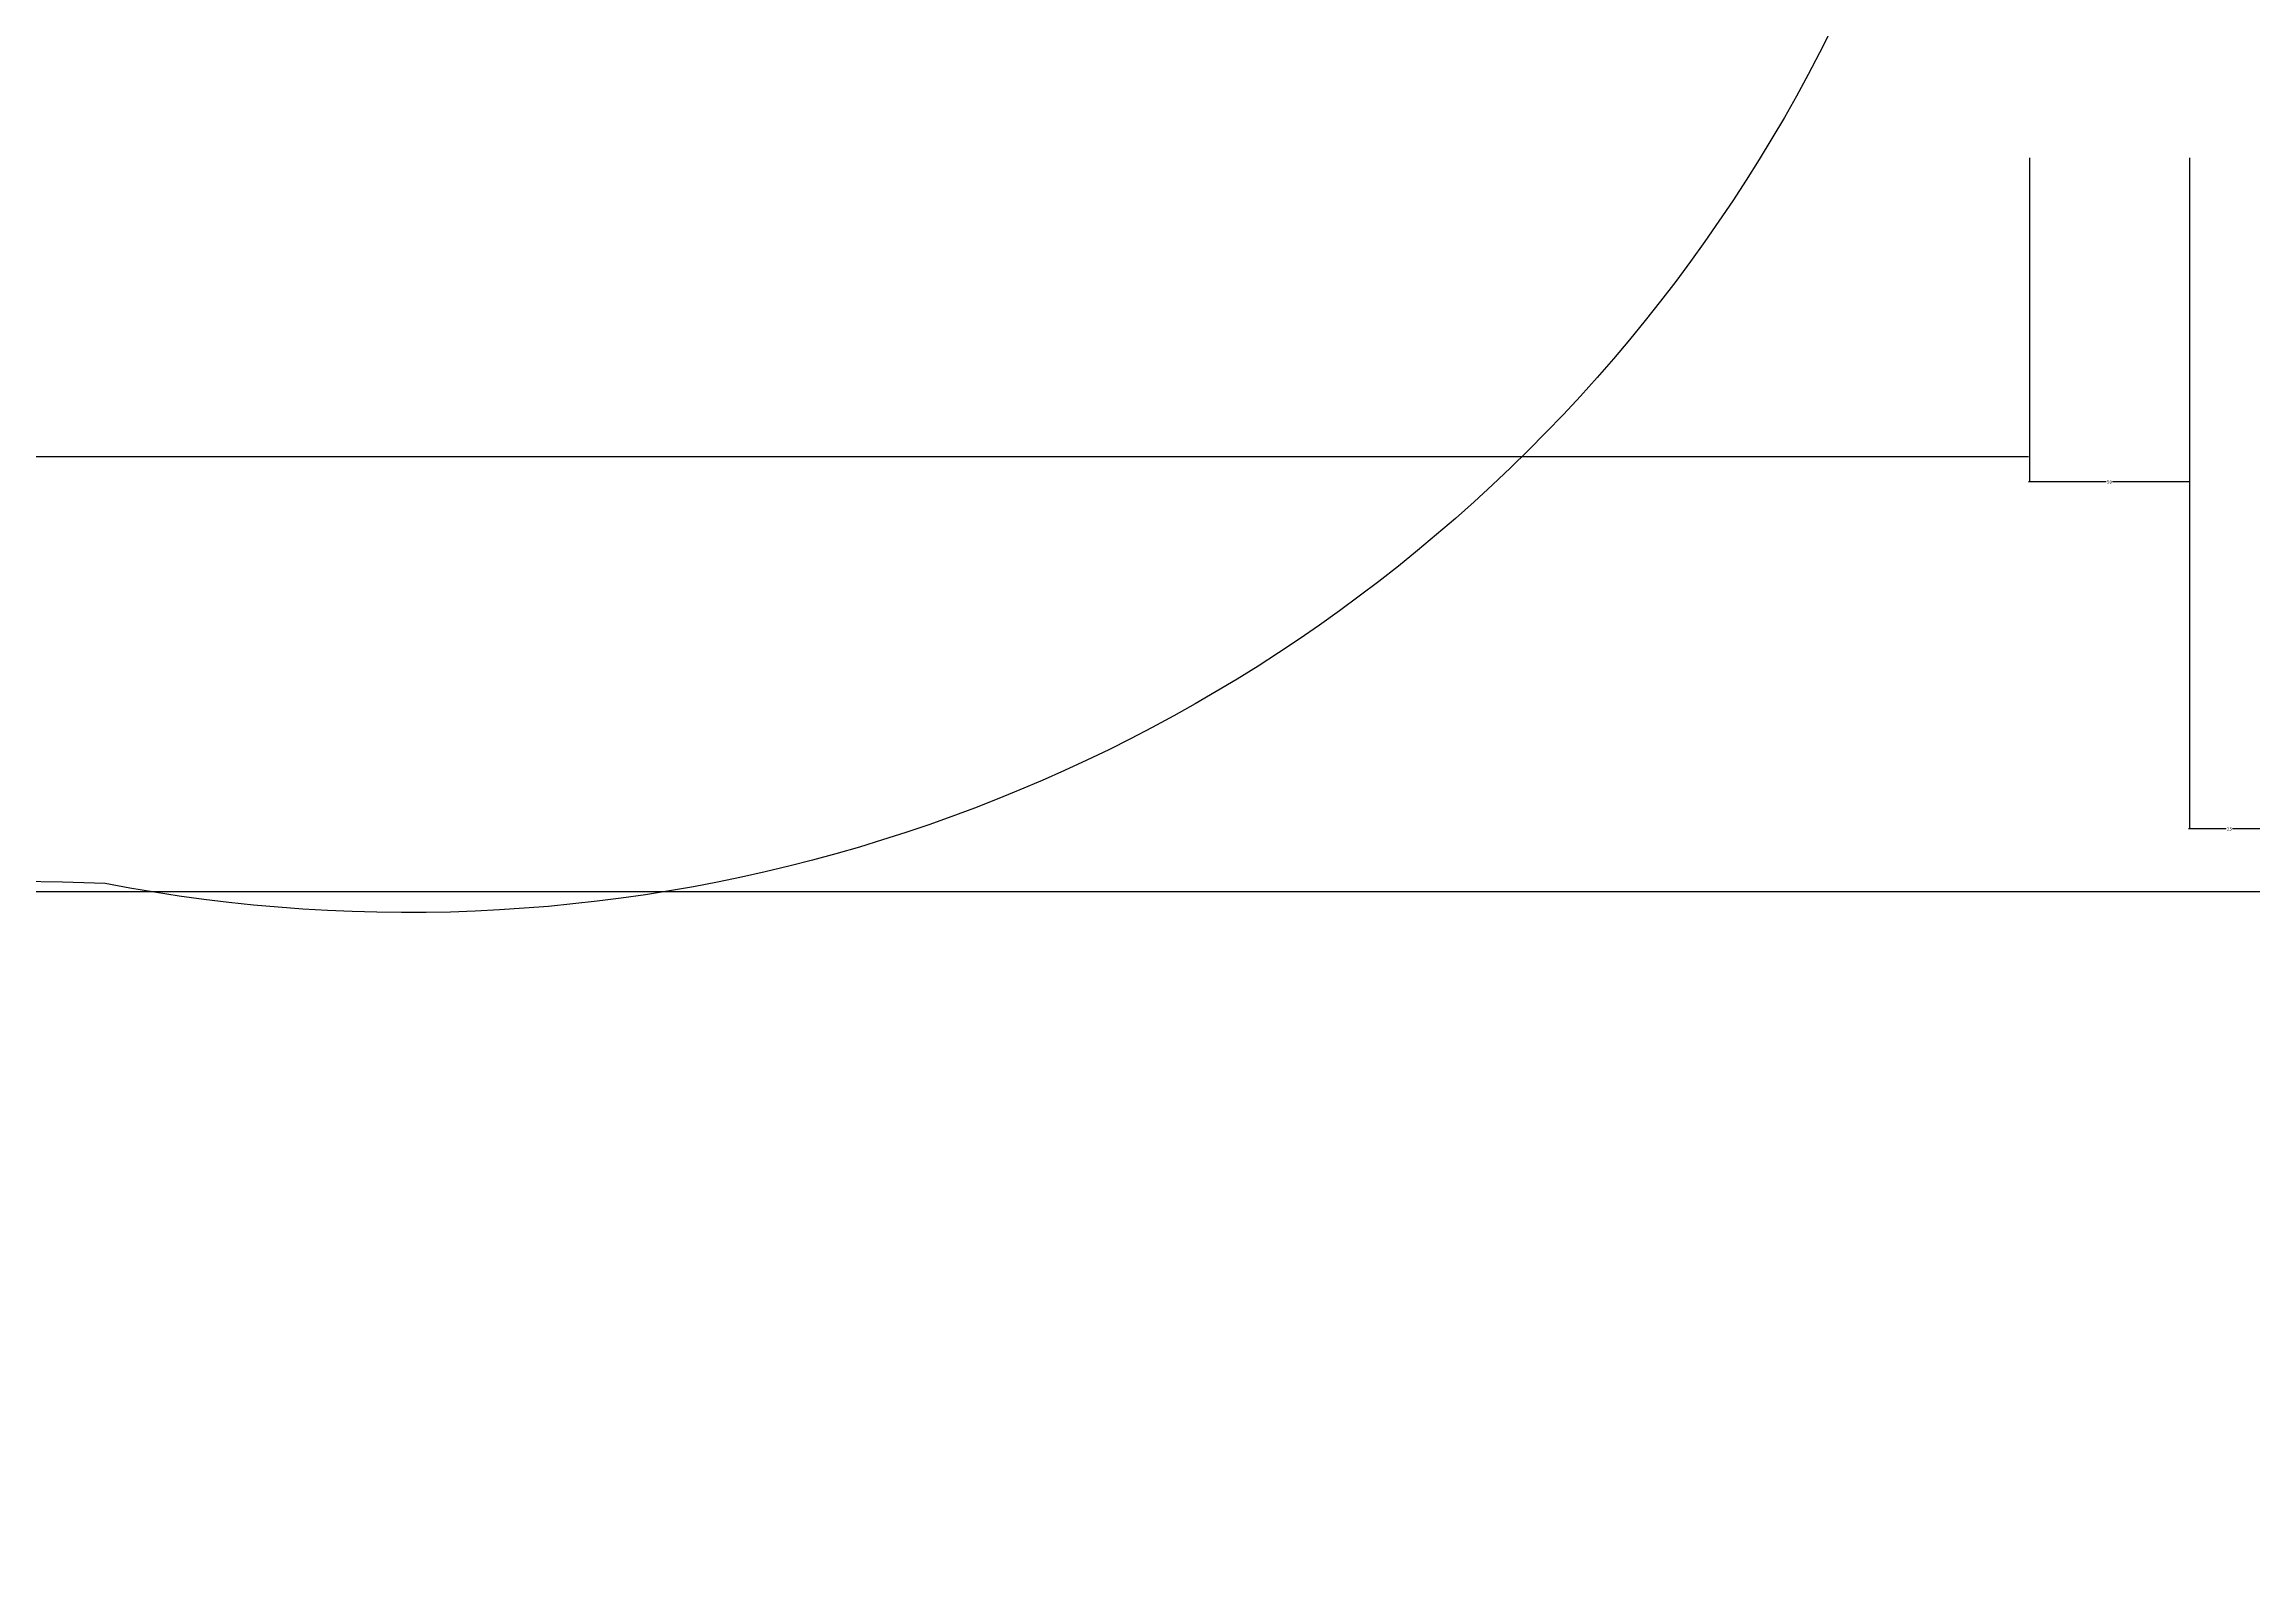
# Model space of a CAD drawing. Header units: metres. Extents: x 103 to 7206, y 244 to 9376.
# Drawn here: x 2719 to 3408, y 2460 to 2932 of the extents above; entities that cross this region are included whole.
import ezdxf

# ---------------------------------------------------------------- set-up
doc = ezdxf.new("R2010")
doc.units = ezdxf.units.M
doc.layers.add('DIM', color=3, linetype='Continuous')
doc.dimstyles.get("Standard").update_dxf_attribs({"dimtxt": 2.5, "dimasz": 2.5, "dimexe": 1.25, "dimexo": 0.625, "dimtad": 1, "dimcen": 2.5, "dimazin": 3, "dimtfac": 1, "dimtmove": 0, "dimatfit": 3})

# ---------------------------------------------------------------- blocks, each defined once
blk = doc.blocks.new('*D3')
for p, q in [((2032.57, 2896.26), (2032.57, 2802.94)), ((3338.78, 2896.26), (3338.78, 2802.94)), ((2032.82, 2802.94), (2683.675, 2802.94)), ((2687.675, 2802.94), (3338.53, 2802.94))]:
    blk.add_line(p, q)
at = {"layer": 'Defpoints'}
for p in [(2032.57, 2896.26), (3338.78, 2896.26), (2032.57, 2802.94)]:
    blk.add_point(p, dxfattribs=at)
at = {"layer": 'DIM', "insert": (2685.675, 2802.94), "char_height": 1, "attachment_point": 5}
blk.add_mtext('2400', dxfattribs=at)
blk = doc.blocks.new('*D4')
for p, q in [((682.57, 2723.79), (682.57, 2666.95)), ((4688.78, 2723.79), (4688.78, 2666.95)), ((682.82, 2666.95), (2683.675, 2666.95)), ((2687.675, 2666.95), (4688.53, 2666.95))]:
    blk.add_line(p, q)
at = {"layer": 'Defpoints'}
for p in [(682.57, 2723.79), (4688.78, 2723.79), (682.57, 2666.95)]:
    blk.add_point(p, dxfattribs=at)
at = {"layer": 'DIM', "insert": (2685.675, 2666.95), "char_height": 1, "attachment_point": 5}
blk.add_mtext('5100', dxfattribs=at)
blk = doc.blocks.new('*D25')
for p, q in [((3338.78, 2896.26), (3338.78, 2794.94)), ((3388.78, 2896.26), (3388.78, 2794.94)), ((3362.78, 2794.94), (3338.53, 2794.94)), ((3389.03, 2794.94), (3364.78, 2794.94))]:
    blk.add_line(p, q)
at = {"layer": 'Defpoints'}
for p in [(3338.78, 2896.26), (3388.78, 2896.26), (3388.78, 2794.94)]:
    blk.add_point(p, dxfattribs=at)
at = {"layer": 'DIM', "insert": (3363.78, 2794.94), "char_height": 1, "attachment_point": 5}
blk.add_mtext('50', dxfattribs=at)
blk = doc.blocks.new('*D26')
for p, q in [((3388.78, 2896.26), (3388.78, 2686.49)), ((3413.78, 2896.26), (3413.78, 2686.49)), ((3400.28, 2686.49), (3388.53, 2686.49)), ((3414.03, 2686.49), (3402.28, 2686.49))]:
    blk.add_line(p, q)
at = {"layer": 'Defpoints'}
for p in [(3388.78, 2896.26), (3413.78, 2896.26), (3413.78, 2686.49)]:
    blk.add_point(p, dxfattribs=at)
at = {"layer": 'DIM', "insert": (3401.28, 2686.49), "char_height": 1, "attachment_point": 5}
blk.add_mtext('25', dxfattribs=at)

msp = doc.modelspace()

# ---------------------------------------------------------------- linework, layer by layer
at = {"layer": 'DIM'}
msp.add_lwpolyline([(3316.76, 3264.1, -0.54), (2737.62, 2669.46, 0.36), (1532.95, 1737.02)], format="xyb", dxfattribs=at)

# ---------------------------------------------------------------- dimensions: what is measured, and where the dimension line sits
for base, p1, p2, text, picture, middle in [((2032.57, 2802.94), (2032.57, 2896.26), (3338.78, 2896.26), '2400', '*D3', (2685.675, 2802.94)), ((682.57, 2666.95), (682.57, 2723.79), (4688.78, 2723.79), '5100', '*D4', (2685.675, 2666.95))]:
    dim = msp.add_linear_dim(base=base, p1=p1, p2=p2, text=text, dimstyle='Standard', dxfattribs=at)
    dim.commit()
    dim.dimension.update_dxf_attribs({"geometry": picture, "text_midpoint": middle})
for base, p1, p2, picture, middle in [((3388.78, 2794.94), (3388.78, 2896.26), (3338.78, 2896.26), '*D25', (3363.78, 2794.94)), ((3413.78, 2686.49), (3413.78, 2896.26), (3388.78, 2896.26), '*D26', (3401.28, 2686.49))]:
    dim = msp.add_linear_dim(base=base, p1=p1, p2=p2, dimstyle='Standard', dxfattribs=at)
    dim.commit()
    dim.dimension.update_dxf_attribs({"geometry": picture, "text_midpoint": middle})

doc.saveas('drawing.dxf')
